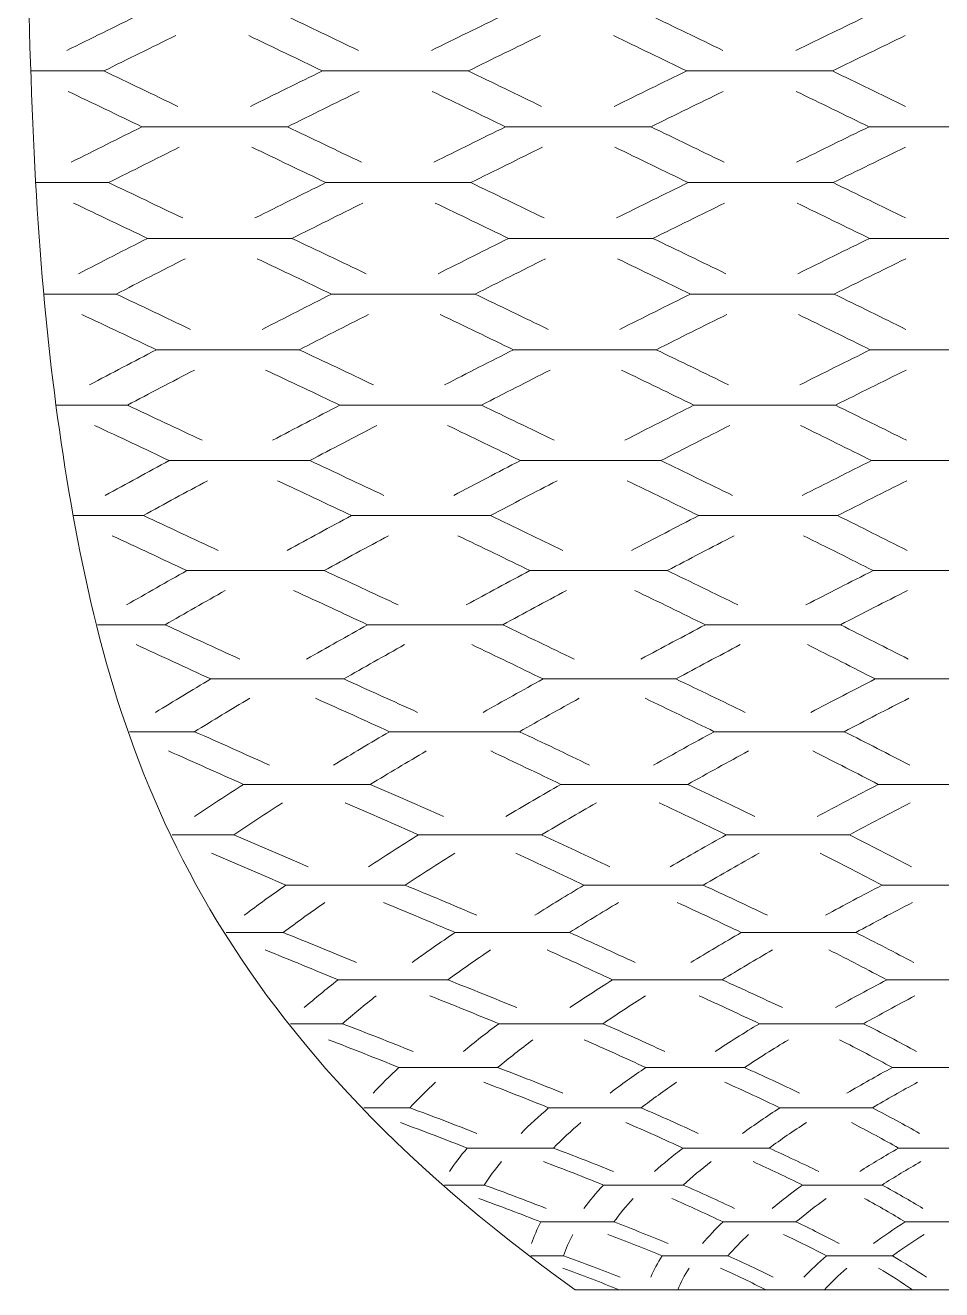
# Model space of a CAD drawing. Header units: centimetres. Extents: x -29.7 to 21.6, y -14.4 to 13.7.
# Drawn here: x -29.74 to -24.75, y -0.26 to 6.61 of the extents above; entities that cross this region are included whole.
import ezdxf

# ---------------------------------------------------------------- set-up
doc = ezdxf.new("R2010")
doc.units = ezdxf.units.CM
doc.header["$MEASUREMENT"] = 0
doc.layers.add('Layer 1', color=7, linetype='Continuous')

msp = doc.modelspace()

# ---------------------------------------------------------------- linework, layer by layer
at = {"layer": 'Layer 1', "color": 1, "lineweight": 9}
for points, knots in [([(-29.73847, 9.70732), (-29.73847, 6.85878), (-29.73847, 5.4345), (-29.48921, 4.0102), (-29.48921, 4.0102), (-29.23997, 2.58594), (-28.74146, 1.16166), (-26.74749, -0.26262)], [0, 0, 0, 0, 0.3333333, 0.3333333, 0.3333333, 0.3333333, 1, 1, 1, 1]), ([(-29.51274, 6.47544), (-29.38265, 6.53963), (-29.25236, 6.60382), (-29.12193, 6.66802), (-29.12193, 6.66802), (-28.85716, 6.66802), (-28.59242, 6.66802), (-28.32765, 6.66802), (-28.32765, 6.66802), (-28.1937, 6.60382), (-28.05993, 6.53963), (-27.92634, 6.47544)], [0, 0, 0, 0, 0.25, 0.25, 0.25, 0.25, 0.5, 0.5, 0.5, 0.5, 1, 1, 1, 1]), ([(-27.52973, 6.47544), (-27.39875, 6.53963), (-27.26759, 6.60382), (-27.13627, 6.66802), (-27.13627, 6.66802), (-26.87153, 6.66802), (-26.60676, 6.66802), (-26.342, 6.66802), (-26.342, 6.66802), (-26.20893, 6.60382), (-26.07603, 6.53963), (-25.94331, 6.47544)], [0, 0, 0, 0, 0.25, 0.25, 0.25, 0.25, 0.5, 0.5, 0.5, 0.5, 1, 1, 1, 1]), ([(-25.5467, 6.47544), (-25.41485, 6.53963), (-25.28281, 6.60382), (-25.15062, 6.66802), (-25.15062, 6.66802), (-24.88586, 6.66802), (-24.62111, 6.66802), (-24.35635, 6.66802), (-24.35635, 6.66802), (-24.22416, 6.60382), (-24.09214, 6.53963), (-23.96028, 6.47544)], [0, 0, 0, 0, 0.25, 0.25, 0.25, 0.25, 0.5, 0.5, 0.5, 0.5, 1, 1, 1, 1]), ([(-29.70724, 6.36426), (-29.57516, 6.36426), (-29.44305, 6.36426), (-29.31095, 6.36426), (-29.31095, 6.36426), (-29.18088, 6.42844), (-29.05062, 6.49264), (-28.92016, 6.55682)], [0, 0, 0, 0, 0.3333333, 0.3333333, 0.3333333, 0.3333333, 1, 1, 1, 1]), ([(-27.72574, 6.36426), (-27.59365, 6.36426), (-27.46156, 6.36426), (-27.32944, 6.36426), (-27.32944, 6.36426), (-27.19849, 6.42844), (-27.06734, 6.49264), (-26.93604, 6.55682)], [0, 0, 0, 0, 0.3333333, 0.3333333, 0.3333333, 0.3333333, 1, 1, 1, 1]), ([(-25.74424, 6.36426), (-25.61214, 6.36426), (-25.48005, 6.36426), (-25.34794, 6.36426), (-25.34794, 6.36426), (-25.21609, 6.42844), (-25.0841, 6.49264), (-24.95191, 6.55682)], [0, 0, 0, 0, 0.3333333, 0.3333333, 0.3333333, 0.3333333, 1, 1, 1, 1]), ([(-29.48862, 5.8681), (-29.36059, 5.93223), (-29.23229, 5.99636), (-29.10371, 6.06047), (-29.10371, 6.06047), (-28.84005, 6.06047), (-28.57638, 6.06047), (-28.31276, 6.06047), (-28.31276, 6.06047), (-28.17828, 5.99636), (-28.04412, 5.93223), (-27.91022, 5.8681)], [0, 0, 0, 0, 0.25, 0.25, 0.25, 0.25, 0.5, 0.5, 0.5, 0.5, 1, 1, 1, 1]), ([(-27.51566, 5.8681), (-27.38617, 5.93223), (-27.25639, 5.99636), (-27.12632, 6.06047), (-27.12632, 6.06047), (-26.86268, 6.06047), (-26.59904, 6.06047), (-26.33537, 6.06047), (-26.33537, 6.06047), (-26.20236, 5.99636), (-26.06969, 5.93223), (-25.93729, 5.8681)], [0, 0, 0, 0, 0.25, 0.25, 0.25, 0.25, 0.5, 0.5, 0.5, 0.5, 1, 1, 1, 1]), ([(-25.54267, 5.8681), (-25.41175, 5.93223), (-25.28048, 5.99636), (-25.14897, 6.06047), (-25.14897, 6.06047), (-24.8853, 6.06047), (-24.62166, 6.06047), (-24.35803, 6.06047), (-24.35803, 6.06047), (-24.22649, 5.99636), (-24.09525, 5.93223), (-23.9643, 5.8681)], [0, 0, 0, 0, 0.25, 0.25, 0.25, 0.25, 0.5, 0.5, 0.5, 0.5, 1, 1, 1, 1]), ([(-29.67956, 5.75703), (-29.5482, 5.75703), (-29.41685, 5.75703), (-29.28548, 5.75703), (-29.28548, 5.75703), (-29.15748, 5.82117), (-29.02918, 5.8853), (-28.90063, 5.94941)], [0, 0, 0, 0, 0.3333333, 0.3333333, 0.3333333, 0.3333333, 1, 1, 1, 1]), ([(-27.70915, 5.75703), (-27.57777, 5.75703), (-27.44641, 5.75703), (-27.31505, 5.75703), (-27.31505, 5.75703), (-27.18559, 5.82117), (-27.05584, 5.8853), (-26.9258, 5.94941)], [0, 0, 0, 0, 0.3333333, 0.3333333, 0.3333333, 0.3333333, 1, 1, 1, 1]), ([(-25.73872, 5.75703), (-25.60735, 5.75703), (-25.47599, 5.75703), (-25.34462, 5.75703), (-25.34462, 5.75703), (-25.21371, 5.82117), (-25.08249, 5.8853), (-24.95096, 5.94941)], [0, 0, 0, 0, 0.3333333, 0.3333333, 0.3333333, 0.3333333, 1, 1, 1, 1]), ([(-29.44932, 5.26168), (-29.32439, 5.32566), (-29.19902, 5.38964), (-29.07317, 5.4536), (-29.07317, 5.4536), (-28.81138, 5.4536), (-28.54958, 5.4536), (-28.28778, 5.4536), (-28.28778, 5.4536), (-28.15275, 5.38964), (-28.01816, 5.32566), (-27.88405, 5.26168)], [0, 0, 0, 0, 0.25, 0.25, 0.25, 0.25, 0.5, 0.5, 0.5, 0.5, 1, 1, 1, 1]), ([(-27.49273, 5.26168), (-27.3655, 5.32566), (-27.23782, 5.38964), (-27.10968, 5.4536), (-27.10968, 5.4536), (-26.84788, 5.4536), (-26.58607, 5.4536), (-26.32428, 5.4536), (-26.32428, 5.4536), (-26.19154, 5.38964), (-26.05927, 5.32566), (-25.92744, 5.26168)], [0, 0, 0, 0, 0.25, 0.25, 0.25, 0.25, 0.5, 0.5, 0.5, 0.5, 1, 1, 1, 1]), ([(-25.53613, 5.26168), (-25.40661, 5.32566), (-25.27663, 5.38964), (-25.14618, 5.4536), (-25.14618, 5.4536), (-24.88439, 5.4536), (-24.6226, 5.4536), (-24.36079, 5.4536), (-24.36079, 5.4536), (-24.23035, 5.38964), (-24.10039, 5.32566), (-23.97084, 5.26168)], [0, 0, 0, 0, 0.25, 0.25, 0.25, 0.25, 0.5, 0.5, 0.5, 0.5, 1, 1, 1, 1]), ([(-29.63502, 5.15089), (-29.50484, 5.15089), (-29.37466, 5.15089), (-29.2445, 5.15089), (-29.2445, 5.15089), (-29.11961, 5.21486), (-28.99426, 5.27882), (-28.86847, 5.34281)], [0, 0, 0, 0, 0.3333333, 0.3333333, 0.3333333, 0.3333333, 1, 1, 1, 1]), ([(-27.68241, 5.15089), (-27.55223, 5.15089), (-27.42205, 5.15089), (-27.29187, 5.15089), (-27.29187, 5.15089), (-27.16471, 5.21486), (-27.03705, 5.27882), (-26.90895, 5.34281)], [0, 0, 0, 0, 0.3333333, 0.3333333, 0.3333333, 0.3333333, 1, 1, 1, 1]), ([(-25.7298, 5.15089), (-25.59963, 5.15089), (-25.46945, 5.15089), (-25.33928, 5.15089), (-25.33928, 5.15089), (-25.20978, 5.21486), (-25.07984, 5.27882), (-24.94944, 5.34281)], [0, 0, 0, 0, 0.3333333, 0.3333333, 0.3333333, 0.3333333, 1, 1, 1, 1]), ([(-29.38939, 4.65716), (-29.2687, 4.72084), (-29.14733, 4.78451), (-29.02529, 4.84819), (-29.02529, 4.84819), (-28.76638, 4.84819), (-28.50749, 4.84819), (-28.24861, 4.84819), (-28.24861, 4.84819), (-28.11308, 4.78451), (-27.97825, 4.72084), (-27.84409, 4.65716)], [0, 0, 0, 0, 0.25, 0.25, 0.25, 0.25, 0.5, 0.5, 0.5, 0.5, 1, 1, 1, 1]), ([(-27.45776, 4.65716), (-27.33372, 4.72084), (-27.20897, 4.78451), (-27.08357, 4.84819), (-27.08357, 4.84819), (-26.82466, 4.84819), (-26.56578, 4.84819), (-26.30686, 4.84819), (-26.30686, 4.84819), (-26.17475, 4.78451), (-26.04328, 4.72084), (-25.91247, 4.65716)], [0, 0, 0, 0, 0.25, 0.25, 0.25, 0.25, 0.5, 0.5, 0.5, 0.5, 1, 1, 1, 1]), ([(-25.52613, 4.65716), (-25.3987, 4.72084), (-25.2706, 4.78451), (-25.14183, 4.84819), (-25.14183, 4.84819), (-24.88294, 4.84819), (-24.62403, 4.84819), (-24.36514, 4.84819), (-24.36514, 4.84819), (-24.23637, 4.78451), (-24.10827, 4.72084), (-23.98085, 4.65716)], [0, 0, 0, 0, 0.25, 0.25, 0.25, 0.25, 0.5, 0.5, 0.5, 0.5, 1, 1, 1, 1]), ([(-29.56797, 4.54689), (-29.43959, 4.54689), (-29.3112, 4.54689), (-29.18282, 4.54689), (-29.18282, 4.54689), (-29.06218, 4.61056), (-28.94086, 4.67424), (-28.81887, 4.73789)], [0, 0, 0, 0, 0.3333333, 0.3333333, 0.3333333, 0.3333333, 1, 1, 1, 1]), ([(-27.64218, 4.54689), (-27.51379, 4.54689), (-27.3854, 4.54689), (-27.25702, 4.54689), (-27.25702, 4.54689), (-27.13301, 4.61056), (-27.00833, 4.67424), (-26.88298, 4.73789)], [0, 0, 0, 0, 0.3333333, 0.3333333, 0.3333333, 0.3333333, 1, 1, 1, 1]), ([(-25.71638, 4.54689), (-25.588, 4.54689), (-25.45963, 4.54689), (-25.33123, 4.54689), (-25.33123, 4.54689), (-25.20386, 4.61056), (-25.07579, 4.67424), (-24.94706, 4.73789)], [0, 0, 0, 0, 0.3333333, 0.3333333, 0.3333333, 0.3333333, 1, 1, 1, 1]), ([(-29.30413, 4.05599), (-29.18873, 4.11919), (-29.07242, 4.18239), (-28.95519, 4.24559), (-28.95519, 4.24559), (-28.70052, 4.24559), (-28.44589, 4.24559), (-28.19123, 4.24559), (-28.19123, 4.24559), (-28.05564, 4.18239), (-27.92098, 4.11919), (-27.78724, 4.05599)], [0, 0, 0, 0, 0.25, 0.25, 0.25, 0.25, 0.5, 0.5, 0.5, 0.5, 1, 1, 1, 1]), ([(-27.40803, 4.05599), (-27.28805, 4.11919), (-27.16714, 4.18239), (-27.04532, 4.24559), (-27.04532, 4.24559), (-26.79068, 4.24559), (-26.53603, 4.24559), (-26.28138, 4.24559), (-26.28138, 4.24559), (-26.15038, 4.18239), (-26.02032, 4.11919), (-25.89115, 4.05599)], [0, 0, 0, 0, 0.25, 0.25, 0.25, 0.25, 0.5, 0.5, 0.5, 0.5, 1, 1, 1, 1]), ([(-25.51192, 4.05599), (-25.38736, 4.11919), (-25.26186, 4.18239), (-25.13545, 4.24559), (-25.13545, 4.24559), (-24.88081, 4.24559), (-24.62616, 4.24559), (-24.37152, 4.24559), (-24.37152, 4.24559), (-24.24511, 4.18239), (-24.11963, 4.11919), (-23.99507, 4.05599)], [0, 0, 0, 0, 0.25, 0.25, 0.25, 0.25, 0.5, 0.5, 0.5, 0.5, 1, 1, 1, 1]), ([(-29.47388, 3.94655), (-29.34799, 3.94655), (-29.22212, 3.94655), (-29.09624, 3.94655), (-29.09624, 3.94655), (-28.9809, 4.00975), (-28.86467, 4.07293), (-28.74751, 4.13613)], [0, 0, 0, 0, 0.3333333, 0.3333333, 0.3333333, 0.3333333, 1, 1, 1, 1]), ([(-27.58572, 3.94655), (-27.45984, 3.94655), (-27.33396, 3.94655), (-27.20809, 3.94655), (-27.20809, 3.94655), (-27.08817, 4.00975), (-26.96734, 4.07293), (-26.84561, 4.13613)], [0, 0, 0, 0, 0.3333333, 0.3333333, 0.3333333, 0.3333333, 1, 1, 1, 1]), ([(-25.69756, 3.94655), (-25.57169, 3.94655), (-25.44581, 3.94655), (-25.31993, 3.94655), (-25.31993, 3.94655), (-25.19544, 4.00975), (-25.07001, 4.07293), (-24.94368, 4.13613)], [0, 0, 0, 0, 0.3333333, 0.3333333, 0.3333333, 0.3333333, 1, 1, 1, 1]), ([(-29.18795, 3.46067), (-29.07976, 3.52295), (-28.97034, 3.58524), (-28.85966, 3.64752), (-28.85966, 3.64752), (-28.61081, 3.64752), (-28.36195, 3.64752), (-28.11308, 3.64752), (-28.11308, 3.64752), (-27.97741, 3.58524), (-27.84297, 3.52295), (-27.70978, 3.46067)], [0, 0, 0, 0, 0.25, 0.25, 0.25, 0.25, 0.5, 0.5, 0.5, 0.5, 1, 1, 1, 1]), ([(-27.34026, 3.46067), (-27.22582, 3.52295), (-27.11015, 3.58524), (-26.99321, 3.64752), (-26.99321, 3.64752), (-26.74437, 3.64752), (-26.49551, 3.64752), (-26.24665, 3.64752), (-26.24665, 3.64752), (-26.11721, 3.58524), (-25.98904, 3.52295), (-25.8621, 3.46067)], [0, 0, 0, 0, 0.25, 0.25, 0.25, 0.25, 0.5, 0.5, 0.5, 0.5, 1, 1, 1, 1]), ([(-25.49255, 3.46067), (-25.37188, 3.52295), (-25.24995, 3.58524), (-25.12677, 3.64752), (-25.12677, 3.64752), (-24.87793, 3.64752), (-24.62906, 3.64752), (-24.3802, 3.64752), (-24.3802, 3.64752), (-24.25702, 3.58524), (-24.13509, 3.52295), (-24.01441, 3.46067)], [0, 0, 0, 0, 0.25, 0.25, 0.25, 0.25, 0.5, 0.5, 0.5, 0.5, 1, 1, 1, 1]), ([(-29.34564, 3.3528), (-29.22318, 3.3528), (-29.10073, 3.3528), (-28.97825, 3.3528), (-28.97825, 3.3528), (-28.87019, 3.41509), (-28.76085, 3.47736), (-28.65028, 3.53965)], [0, 0, 0, 0, 0.3333333, 0.3333333, 0.3333333, 0.3333333, 1, 1, 1, 1]), ([(-27.50878, 3.3528), (-27.38633, 3.3528), (-27.26385, 3.3528), (-27.14141, 3.3528), (-27.14141, 3.3528), (-27.02709, 3.41509), (-26.91149, 3.47736), (-26.79467, 3.53965)], [0, 0, 0, 0, 0.3333333, 0.3333333, 0.3333333, 0.3333333, 1, 1, 1, 1]), ([(-25.67192, 3.3528), (-25.54947, 3.3528), (-25.42699, 3.3528), (-25.30456, 3.3528), (-25.30456, 3.3528), (-25.18395, 3.41509), (-25.06214, 3.47736), (-24.93905, 3.53965)], [0, 0, 0, 0, 0.3333333, 0.3333333, 0.3333333, 0.3333333, 1, 1, 1, 1]), ([(-29.02966, 2.87635), (-28.93129, 2.93693), (-28.83124, 2.9975), (-28.72949, 3.05808), (-28.72949, 3.05808), (-28.48853, 3.05808), (-28.24756, 3.05808), (-28.00658, 3.05808), (-28.00658, 3.05808), (-27.87078, 2.9975), (-27.73667, 2.93693), (-27.60427, 2.87635)], [0, 0, 0, 0, 0.25, 0.25, 0.25, 0.25, 0.5, 0.5, 0.5, 0.5, 1, 1, 1, 1]), ([(-27.24792, 2.87635), (-27.14106, 2.93693), (-27.03249, 2.9975), (-26.92223, 3.05808), (-26.92223, 3.05808), (-26.68125, 3.05808), (-26.44028, 3.05808), (-26.19929, 3.05808), (-26.19929, 3.05808), (-26.07202, 2.9975), (-25.94643, 2.93693), (-25.82253, 2.87635)], [0, 0, 0, 0, 0.25, 0.25, 0.25, 0.25, 0.5, 0.5, 0.5, 0.5, 1, 1, 1, 1]), ([(-25.46619, 2.87635), (-25.3508, 2.93693), (-25.23373, 2.9975), (-25.11495, 3.05808), (-25.11495, 3.05808), (-24.87397, 3.05808), (-24.633, 3.05808), (-24.39204, 3.05808), (-24.39204, 3.05808), (-24.27326, 2.9975), (-24.15617, 2.93693), (-24.0408, 2.87635)], [0, 0, 0, 0, 0.25, 0.25, 0.25, 0.25, 0.5, 0.5, 0.5, 0.5, 1, 1, 1, 1]), ([(-29.17096, 2.77144), (-29.05317, 2.77144), (-28.93537, 2.77144), (-28.81758, 2.77144), (-28.81758, 2.77144), (-28.71936, 2.83202), (-28.61942, 2.8926), (-28.5178, 2.95316)], [0, 0, 0, 0, 0.3333333, 0.3333333, 0.3333333, 0.3333333, 1, 1, 1, 1]), ([(-27.40399, 2.77144), (-27.28618, 2.77144), (-27.16838, 2.77144), (-27.05059, 2.77144), (-27.05059, 2.77144), (-26.94386, 2.83202), (-26.83541, 2.8926), (-26.72526, 2.95316)], [0, 0, 0, 0, 0.3333333, 0.3333333, 0.3333333, 0.3333333, 1, 1, 1, 1]), ([(-25.63698, 2.77144), (-25.51919, 2.77144), (-25.40139, 2.77144), (-25.28358, 2.77144), (-25.28358, 2.77144), (-25.16835, 2.83202), (-25.05139, 2.8926), (-24.93274, 2.95316)], [0, 0, 0, 0, 0.3333333, 0.3333333, 0.3333333, 0.3333333, 1, 1, 1, 1]), ([(-28.81776, 2.31108), (-28.73145, 2.36901), (-28.64297, 2.42691), (-28.55224, 2.4848), (-28.55224, 2.4848), (-28.32202, 2.4848), (-28.09179, 2.4848), (-27.86157, 2.4848), (-27.86157, 2.4848), (-27.7265, 2.42691), (-27.59365, 2.36901), (-27.46299, 2.31108)], [0, 0, 0, 0, 0.25, 0.25, 0.25, 0.25, 0.5, 0.5, 0.5, 0.5, 1, 1, 1, 1]), ([(-27.12431, 2.31108), (-27.02693, 2.36901), (-26.92735, 2.42691), (-26.82554, 2.4848), (-26.82554, 2.4848), (-26.59532, 2.4848), (-26.36509, 2.4848), (-26.13487, 2.4848), (-26.13487, 2.4848), (-26.01087, 2.42691), (-25.8891, 2.36901), (-25.76956, 2.31108)], [0, 0, 0, 0, 0.25, 0.25, 0.25, 0.25, 0.5, 0.5, 0.5, 0.5, 1, 1, 1, 1]), ([(-25.43088, 2.31108), (-25.32242, 2.36901), (-25.21172, 2.42691), (-25.09883, 2.4848), (-25.09883, 2.4848), (-24.86862, 2.4848), (-24.63837, 2.4848), (-24.40815, 2.4848), (-24.40815, 2.4848), (-24.29525, 2.42691), (-24.18457, 2.36901), (-24.07611, 2.31108)], [0, 0, 0, 0, 0.25, 0.25, 0.25, 0.25, 0.5, 0.5, 0.5, 0.5, 1, 1, 1, 1]), ([(-28.93908, 2.2108), (-28.82746, 2.2108), (-28.71584, 2.2108), (-28.60424, 2.2108), (-28.60424, 2.2108), (-28.51813, 2.26869), (-28.4298, 2.32663), (-28.33924, 2.38451)], [0, 0, 0, 0, 0.3333333, 0.3333333, 0.3333333, 0.3333333, 1, 1, 1, 1]), ([(-27.26486, 2.2108), (-27.15322, 2.2108), (-27.04162, 2.2108), (-26.93, 2.2108), (-26.93, 2.2108), (-26.83279, 2.26869), (-26.73338, 2.32663), (-26.63174, 2.38451)], [0, 0, 0, 0, 0.3333333, 0.3333333, 0.3333333, 0.3333333, 1, 1, 1, 1]), ([(-25.59061, 2.2108), (-25.47899, 2.2108), (-25.36738, 2.2108), (-25.25577, 2.2108), (-25.25577, 2.2108), (-25.14747, 2.26869), (-25.03697, 2.32663), (-24.92424, 2.38451)], [0, 0, 0, 0, 0.3333333, 0.3333333, 0.3333333, 0.3333333, 1, 1, 1, 1]), ([(-28.54747, 1.77365), (-28.47483, 1.82805), (-28.39946, 1.88242), (-28.32137, 1.9368), (-28.32137, 1.9368), (-28.10513, 1.9368), (-27.88889, 1.9368), (-27.67266, 1.9368), (-27.67266, 1.9368), (-27.53997, 1.88242), (-27.41004, 1.82805), (-27.28281, 1.77365)], [0, 0, 0, 0, 0.25, 0.25, 0.25, 0.25, 0.5, 0.5, 0.5, 0.5, 1, 1, 1, 1]), ([(-26.96664, 1.77365), (-26.88037, 1.82805), (-26.79134, 1.88242), (-26.69961, 1.9368), (-26.69961, 1.9368), (-26.48337, 1.9368), (-26.26713, 1.9368), (-26.0509, 1.9368), (-26.0509, 1.9368), (-25.93187, 1.88242), (-25.81556, 1.82805), (-25.70198, 1.77365)], [0, 0, 0, 0, 0.25, 0.25, 0.25, 0.25, 0.5, 0.5, 0.5, 0.5, 1, 1, 1, 1]), ([(-25.38582, 1.77365), (-25.28589, 1.82805), (-25.18323, 1.88242), (-25.07783, 1.9368), (-25.07783, 1.9368), (-24.86161, 1.9368), (-24.64538, 1.9368), (-24.42914, 1.9368), (-24.42914, 1.9368), (-24.32376, 1.88242), (-24.22108, 1.82805), (-24.12115, 1.77365)], [0, 0, 0, 0, 0.25, 0.25, 0.25, 0.25, 0.5, 0.5, 0.5, 0.5, 1, 1, 1, 1]), ([(-28.64646, 1.67946), (-28.54264, 1.67946), (-28.43882, 1.67946), (-28.33501, 1.67946), (-28.33501, 1.67946), (-28.26258, 1.73385), (-28.18743, 1.78824), (-28.10954, 1.8426)], [0, 0, 0, 0, 0.3333333, 0.3333333, 0.3333333, 0.3333333, 1, 1, 1, 1]), ([(-27.08927, 1.67946), (-26.98546, 1.67946), (-26.88164, 1.67946), (-26.77783, 1.67946), (-26.77783, 1.67946), (-26.69176, 1.73385), (-26.60296, 1.78824), (-26.51142, 1.8426)], [0, 0, 0, 0, 0.3333333, 0.3333333, 0.3333333, 0.3333333, 1, 1, 1, 1]), ([(-25.53209, 1.67946), (-25.42828, 1.67946), (-25.32446, 1.67946), (-25.22066, 1.67946), (-25.22066, 1.67946), (-25.12092, 1.73385), (-25.01848, 1.78824), (-24.91329, 1.8426)], [0, 0, 0, 0, 0.3333333, 0.3333333, 0.3333333, 0.3333333, 1, 1, 1, 1]), ([(-28.2211, 1.27101), (-28.16299, 1.32137), (-28.10173, 1.37174), (-28.03723, 1.42211), (-28.03723, 1.42211), (-27.83822, 1.42211), (-27.63921, 1.42211), (-27.44018, 1.42211), (-27.44018, 1.42211), (-27.31202, 1.37174), (-27.18703, 1.32137), (-27.06525, 1.27101)], [0, 0, 0, 0, 0.25, 0.25, 0.25, 0.25, 0.5, 0.5, 0.5, 0.5, 1, 1, 1, 1]), ([(-26.77626, 1.27101), (-26.70222, 1.32137), (-26.62502, 1.37174), (-26.54464, 1.42211), (-26.54464, 1.42211), (-26.34561, 1.42211), (-26.1466, 1.42211), (-25.94757, 1.42211), (-25.94757, 1.42211), (-25.83535, 1.37174), (-25.72628, 1.32137), (-25.62038, 1.27101)], [0, 0, 0, 0, 0.25, 0.25, 0.25, 0.25, 0.5, 0.5, 0.5, 0.5, 1, 1, 1, 1]), ([(-25.33143, 1.27101), (-25.24148, 1.32137), (-25.14833, 1.37174), (-25.05201, 1.42211), (-25.05201, 1.42211), (-24.85299, 1.42211), (-24.65399, 1.42211), (-24.45496, 1.42211), (-24.45496, 1.42211), (-24.35864, 1.37174), (-24.2655, 1.32137), (-24.17556, 1.27101)], [0, 0, 0, 0, 0.25, 0.25, 0.25, 0.25, 0.5, 0.5, 0.5, 0.5, 1, 1, 1, 1]), ([(-28.29666, 1.18377), (-28.20217, 1.18377), (-28.10768, 1.18377), (-28.0132, 1.18377), (-28.0132, 1.18377), (-27.95533, 1.23412), (-27.89429, 1.28452), (-27.83004, 1.33487)], [0, 0, 0, 0, 0.3333333, 0.3333333, 0.3333333, 0.3333333, 1, 1, 1, 1]), ([(-26.87938, 1.18377), (-26.78489, 1.18377), (-26.69042, 1.18377), (-26.59594, 1.18377), (-26.59594, 1.18377), (-26.52215, 1.23412), (-26.44517, 1.28452), (-26.36502, 1.33487)], [0, 0, 0, 0, 0.3333333, 0.3333333, 0.3333333, 0.3333333, 1, 1, 1, 1]), ([(-25.46211, 1.18377), (-25.36763, 1.18377), (-25.27314, 1.18377), (-25.17867, 1.18377), (-25.17867, 1.18377), (-25.08896, 1.23412), (-24.99606, 1.28452), (-24.9, 1.33487)], [0, 0, 0, 0, 0.3333333, 0.3333333, 0.3333333, 0.3333333, 1, 1, 1, 1]), ([(-27.8459, 0.80656), (-27.80273, 0.85283), (-27.75598, 0.89913), (-27.70568, 0.9454), (-27.70568, 0.9454), (-27.52677, 0.9454), (-27.34786, 0.9454), (-27.16893, 0.9454), (-27.16893, 0.9454), (-27.04741, 0.89913), (-26.92947, 0.85283), (-26.8151, 0.80656)], [0, 0, 0, 0, 0.25, 0.25, 0.25, 0.25, 0.5, 0.5, 0.5, 0.5, 1, 1, 1, 1]), ([(-26.5574, 0.80656), (-26.49642, 0.85283), (-26.43189, 0.89913), (-26.36378, 0.9454), (-26.36378, 0.9454), (-26.18487, 0.9454), (-26.00594, 0.9454), (-25.82702, 0.9454), (-25.82702, 0.9454), (-25.72332, 0.89913), (-25.62317, 0.85283), (-25.52659, 0.80656)], [0, 0, 0, 0, 0.25, 0.25, 0.25, 0.25, 0.5, 0.5, 0.5, 0.5, 1, 1, 1, 1]), ([(-25.26888, 0.80656), (-25.19011, 0.85283), (-25.10776, 0.89913), (-25.02187, 0.9454), (-25.02187, 0.9454), (-24.84294, 0.9454), (-24.66403, 0.9454), (-24.48511, 0.9454), (-24.48511, 0.9454), (-24.39921, 0.89913), (-24.31686, 0.85283), (-24.23809, 0.80656)], [0, 0, 0, 0, 0.25, 0.25, 0.25, 0.25, 0.5, 0.5, 0.5, 0.5, 1, 1, 1, 1]), ([(-27.89767, 0.72639), (-27.81381, 0.72639), (-27.72996, 0.72639), (-27.64614, 0.72639), (-27.64614, 0.72639), (-27.60324, 0.77268), (-27.55677, 0.81896), (-27.50676, 0.86524)], [0, 0, 0, 0, 0.3333333, 0.3333333, 0.3333333, 0.3333333, 1, 1, 1, 1]), ([(-26.63999, 0.72639), (-26.55616, 0.72639), (-26.47231, 0.72639), (-26.38846, 0.72639), (-26.38846, 0.72639), (-26.32776, 0.77268), (-26.26351, 0.81896), (-26.19568, 0.86524)], [0, 0, 0, 0, 0.3333333, 0.3333333, 0.3333333, 0.3333333, 1, 1, 1, 1]), ([(-25.38232, 0.72639), (-25.29848, 0.72639), (-25.21462, 0.72639), (-25.1308, 0.72639), (-25.1308, 0.72639), (-25.05229, 0.77268), (-24.97024, 0.81896), (-24.88459, 0.86524)], [0, 0, 0, 0, 0.3333333, 0.3333333, 0.3333333, 0.3333333, 1, 1, 1, 1]), ([(-27.43089, 0.38011), (-27.40279, 0.42254), (-27.37085, 0.46495), (-27.33503, 0.50739), (-27.33503, 0.50739), (-27.17857, 0.50739), (-27.02211, 0.50739), (-26.86567, 0.50739), (-26.86567, 0.50739), (-26.75273, 0.46495), (-26.64365, 0.42254), (-26.53842, 0.38011)], [0, 0, 0, 0, 0.25, 0.25, 0.25, 0.25, 0.5, 0.5, 0.5, 0.5, 1, 1, 1, 1]), ([(-26.31529, 0.38011), (-26.26792, 0.42254), (-26.2167, 0.46495), (-26.16162, 0.50739), (-26.16162, 0.50739), (-26.00516, 0.50739), (-25.8487, 0.50739), (-25.69222, 0.50739), (-25.69222, 0.50739), (-25.59859, 0.46495), (-25.50879, 0.42254), (-25.42284, 0.38011)], [0, 0, 0, 0, 0.25, 0.25, 0.25, 0.25, 0.5, 0.5, 0.5, 0.5, 1, 1, 1, 1]), ([(-25.19973, 0.38011), (-25.13306, 0.42254), (-25.06256, 0.46495), (-24.98818, 0.50739), (-24.98818, 0.50739), (-24.83171, 0.50739), (-24.67526, 0.50739), (-24.51881, 0.50739), (-24.51881, 0.50739), (-24.44443, 0.46495), (-24.37391, 0.42254), (-24.30726, 0.38011)], [0, 0, 0, 0, 0.25, 0.25, 0.25, 0.25, 0.5, 0.5, 0.5, 0.5, 1, 1, 1, 1]), ([(-27.45894, 0.30663), (-27.3868, 0.30663), (-27.31465, 0.30663), (-27.24251, 0.30663), (-27.24251, 0.30663), (-27.21472, 0.34905), (-27.18308, 0.39148), (-27.14757, 0.43389)], [0, 0, 0, 0, 0.3333333, 0.3333333, 0.3333333, 0.3333333, 1, 1, 1, 1]), ([(-26.37677, 0.30663), (-26.30462, 0.30663), (-26.23248, 0.30663), (-26.16033, 0.30663), (-26.16033, 0.30663), (-26.11324, 0.34905), (-26.06232, 0.39148), (-26.00752, 0.43389)], [0, 0, 0, 0, 0.3333333, 0.3333333, 0.3333333, 0.3333333, 1, 1, 1, 1]), ([(-25.29458, 0.30663), (-25.22245, 0.30663), (-25.15028, 0.30663), (-25.07814, 0.30663), (-25.07814, 0.30663), (-25.01179, 0.34905), (-24.94157, 0.39148), (-24.86749, 0.43389)], [0, 0, 0, 0, 0.3333333, 0.3333333, 0.3333333, 0.3333333, 1, 1, 1, 1]), ([(-26.98464, -0.01093), (-26.97169, 0.02802), (-26.95466, 0.06696), (-26.93355, 0.10587), (-26.93355, 0.10587), (-26.80141, 0.10587), (-26.6693, 0.10587), (-26.53716, 0.10587), (-26.53716, 0.10587), (-26.43434, 0.06696), (-26.33559, 0.02802), (-26.24092, -0.01093)], [0, 0, 0, 0, 0.25, 0.25, 0.25, 0.25, 0.5, 0.5, 0.5, 0.5, 1, 1, 1, 1]), ([(-26.05499, -0.01093), (-26.02163, 0.02802), (-25.98417, 0.06696), (-25.94261, 0.10587), (-25.94261, 0.10587), (-25.81049, 0.10587), (-25.67835, 0.10587), (-25.54623, 0.10587), (-25.54623, 0.10587), (-25.46383, 0.06696), (-25.38552, 0.02802), (-25.31127, -0.01093)], [0, 0, 0, 0, 0.25, 0.25, 0.25, 0.25, 0.5, 0.5, 0.5, 0.5, 1, 1, 1, 1]), ([(-25.12534, -0.01093), (-25.07153, 0.02802), (-25.01365, 0.06696), (-24.95168, 0.10587), (-24.95168, 0.10587), (-24.81955, 0.10587), (-24.68743, 0.10587), (-24.55531, 0.10587), (-24.55531, 0.10587), (-24.49332, 0.06696), (-24.43542, 0.02802), (-24.38163, -0.01093)], [0, 0, 0, 0, 0.25, 0.25, 0.25, 0.25, 0.5, 0.5, 0.5, 0.5, 1, 1, 1, 1]), ([(-26.98915, -0.07836), (-26.92954, -0.07836), (-26.86991, -0.07836), (-26.8103, -0.07836), (-26.8103, -0.07836), (-26.79766, -0.03944), (-26.78093, -0.00049), (-26.76016, 0.03846)], [0, 0, 0, 0, 0.3333333, 0.3333333, 0.3333333, 0.3333333, 1, 1, 1, 1]), ([(-26.09488, -0.07836), (-26.03527, -0.07836), (-25.97566, -0.07836), (-25.91604, -0.07836), (-25.91604, -0.07836), (-25.88296, -0.03944), (-25.84582, -0.00049), (-25.8046, 0.03846)], [0, 0, 0, 0, 0.3333333, 0.3333333, 0.3333333, 0.3333333, 1, 1, 1, 1]), ([(-25.20063, -0.07836), (-25.14101, -0.07836), (-25.08138, -0.07836), (-25.02175, -0.07836), (-25.02175, -0.07836), (-24.96828, -0.03944), (-24.91071, -0.00049), (-24.84906, 0.03846)], [0, 0, 0, 0, 0.3333333, 0.3333333, 0.3333333, 0.3333333, 1, 1, 1, 1])]:
    msp.add_open_spline(points, degree=3, knots=knots, dxfattribs=at)
for points in [[(-28.12205, 6.36426), (-28.25564, 6.42844), (-28.3894, 6.49264), (-28.52334, 6.55682)], [(-26.14054, 6.36426), (-26.27325, 6.42844), (-26.40615, 6.49264), (-26.5392, 6.55682)], [(-28.90913, 6.17167), (-29.04291, 6.23586), (-29.17684, 6.30005), (-29.31095, 6.36426)], [(-28.12205, 6.36426), (-28.25267, 6.30005), (-28.38311, 6.23586), (-28.51336, 6.17167)], [(-27.72574, 6.36426), (-27.72574, 6.36426), (-28.12205, 6.36426), (-28.12205, 6.36426)], [(-26.93024, 6.17167), (-27.06315, 6.23586), (-27.1962, 6.30005), (-27.32944, 6.36426)], [(-26.14054, 6.36426), (-26.27205, 6.30005), (-26.40335, 6.23586), (-26.53449, 6.17167)], [(-25.74424, 6.36426), (-25.74424, 6.36426), (-26.14054, 6.36426), (-26.14054, 6.36426)], [(-24.95139, 6.17167), (-25.08338, 6.23586), (-25.21557, 6.30005), (-25.34794, 6.36426)], [(-29.50546, 6.25307), (-29.37135, 6.18887), (-29.23743, 6.12468), (-29.10371, 6.06047)], [(-27.92147, 6.25307), (-28.05208, 6.18887), (-28.18249, 6.12468), (-28.31276, 6.06047)], [(-27.52548, 6.25307), (-27.39226, 6.18887), (-27.2592, 6.12468), (-27.12632, 6.06047)], [(-25.94148, 6.25307), (-26.07295, 6.18887), (-26.20426, 6.12468), (-26.33537, 6.06047)], [(-25.54548, 6.25307), (-25.41314, 6.18887), (-25.28096, 6.12468), (-25.14897, 6.06047)], [(-28.10323, 5.75703), (-28.23705, 5.82117), (-28.37121, 5.8853), (-28.50566, 5.94941)], [(-26.13279, 5.75703), (-26.26517, 5.82117), (-26.39785, 5.8853), (-26.53083, 5.94941)], [(-28.88217, 5.56466), (-29.0163, 5.62879), (-29.15075, 5.69292), (-29.28548, 5.75703)], [(-28.10323, 5.75703), (-28.23208, 5.69292), (-28.36068, 5.62879), (-28.48894, 5.56466)], [(-27.70915, 5.75703), (-27.70915, 5.75703), (-28.10323, 5.75703), (-28.10323, 5.75703)], [(-26.91614, 5.56466), (-27.0488, 5.62879), (-27.18177, 5.69292), (-27.31505, 5.75703)], [(-26.13279, 5.75703), (-26.26313, 5.69292), (-26.39317, 5.62879), (-26.52292, 5.56466)], [(-25.73872, 5.75703), (-25.73872, 5.75703), (-26.13279, 5.75703), (-26.13279, 5.75703)], [(-24.95009, 5.56466), (-25.08131, 5.62879), (-25.21283, 5.69292), (-25.34462, 5.75703)], [(-29.47643, 5.64597), (-29.34174, 5.58185), (-29.20729, 5.51771), (-29.07317, 5.4536)], [(-27.90211, 5.64597), (-28.03097, 5.58185), (-28.15952, 5.51771), (-28.28778, 5.4536)], [(-27.50854, 5.64597), (-27.37528, 5.58185), (-27.24234, 5.51771), (-27.10968, 5.4536)], [(-25.93423, 5.64597), (-26.06455, 5.58185), (-26.19456, 5.51771), (-26.32428, 5.4536)], [(-25.54064, 5.64597), (-25.40887, 5.58185), (-25.27738, 5.51771), (-25.14618, 5.4536)], [(-28.07292, 5.15089), (-28.20701, 5.21486), (-28.34155, 5.27882), (-28.47657, 5.34281)], [(-26.12031, 5.15089), (-26.25212, 5.21486), (-26.38434, 5.27882), (-26.51705, 5.34281)], [(-28.83949, 4.95897), (-28.97403, 5.02295), (-29.10904, 5.08693), (-29.2445, 5.15089)], [(-28.07292, 5.15089), (-28.19919, 5.08693), (-28.32499, 5.02295), (-28.45035, 4.95897)], [(-27.68241, 5.15089), (-27.68241, 5.15089), (-28.07292, 5.15089), (-28.07292, 5.15089)], [(-26.89376, 4.95897), (-27.02602, 5.02295), (-27.15872, 5.08693), (-27.29187, 5.15089)], [(-26.12031, 5.15089), (-26.24889, 5.08693), (-26.37697, 5.02295), (-26.50464, 4.95897)], [(-25.7298, 5.15089), (-25.7298, 5.15089), (-26.12031, 5.15089), (-26.12031, 5.15089)], [(-24.94805, 4.95897), (-25.07801, 5.02295), (-25.20841, 5.08693), (-25.33928, 5.15089)], [(-29.4302, 5.0401), (-29.29477, 4.97613), (-29.1598, 4.91215), (-29.02529, 4.84819)], [(-27.87128, 5.0401), (-27.99752, 4.97613), (-28.12329, 4.91215), (-28.24861, 4.84819)], [(-27.48157, 5.0401), (-27.34844, 4.97613), (-27.21577, 4.91215), (-27.08357, 4.84819)], [(-25.92266, 5.0401), (-26.05119, 4.97613), (-26.17926, 4.91215), (-26.30686, 4.84819)], [(-25.53294, 5.0401), (-25.40212, 4.97613), (-25.27173, 4.91215), (-25.14183, 4.84819)], [(-28.02733, 4.54689), (-28.16145, 4.61056), (-28.29623, 4.67424), (-28.43169, 4.73789)], [(-26.10156, 4.54689), (-26.23228, 4.61056), (-26.3637, 4.67424), (-26.49581, 4.73789)], [(-28.77645, 4.35585), (-28.91123, 4.41954), (-29.04669, 4.48321), (-29.18282, 4.54689)], [(-28.02733, 4.54689), (-28.15, 4.48321), (-28.27199, 4.41954), (-28.3933, 4.35585)], [(-27.64218, 4.54689), (-27.64218, 4.54689), (-28.02733, 4.54689), (-28.02733, 4.54689)], [(-26.86076, 4.35585), (-26.99216, 4.41954), (-27.12426, 4.48321), (-27.25702, 4.54689)], [(-26.10156, 4.54689), (-26.22757, 4.48321), (-26.35293, 4.41954), (-26.47762, 4.35585)], [(-25.71638, 4.54689), (-25.71638, 4.54689), (-26.10156, 4.54689), (-26.10156, 4.54689)], [(-24.94507, 4.35585), (-25.07311, 4.41954), (-25.20182, 4.48321), (-25.33123, 4.54689)], [(-29.36141, 4.43659), (-29.22533, 4.37291), (-29.08992, 4.30925), (-28.95519, 4.24559)], [(-27.82543, 4.43659), (-27.94803, 4.37291), (-28.06998, 4.30925), (-28.19123, 4.24559)], [(-27.44143, 4.43659), (-27.30871, 4.37291), (-27.17669, 4.30925), (-27.04532, 4.24559)], [(-25.90549, 4.43659), (-26.03146, 4.37291), (-26.15674, 4.30925), (-26.28138, 4.24559)], [(-25.52149, 4.43659), (-25.39213, 4.37291), (-25.26345, 4.30925), (-25.13545, 4.24559)], [(-27.96335, 3.94655), (-28.09701, 4.00975), (-28.23162, 4.07293), (-28.36714, 4.13613)], [(-26.0752, 3.94655), (-26.20429, 4.00975), (-26.33429, 4.07293), (-26.46521, 4.13613)], [(-28.68971, 3.75699), (-28.8243, 3.82017), (-28.95981, 3.88337), (-29.09624, 3.94655)], [(-27.96335, 3.94655), (-28.08143, 3.88337), (-28.19858, 3.82017), (-28.31482, 3.75699)], [(-27.58572, 3.94655), (-27.58572, 3.94655), (-27.96335, 3.94655), (-27.96335, 3.94655)], [(-26.81533, 3.75699), (-26.94531, 3.82017), (-27.07625, 3.88337), (-27.20809, 3.94655)], [(-26.0752, 3.94655), (-26.19785, 3.88337), (-26.31961, 3.82017), (-26.44045, 3.75699)], [(-25.69756, 3.94655), (-25.69756, 3.94655), (-26.0752, 3.94655), (-26.0752, 3.94655)], [(-24.94094, 3.75699), (-25.06634, 3.82017), (-25.19268, 3.88337), (-25.31993, 3.94655)], [(-29.26597, 3.83711), (-29.12963, 3.77391), (-28.99419, 3.71071), (-28.85966, 3.64752)], [(-27.76183, 3.83711), (-27.87982, 3.77391), (-27.99692, 3.71071), (-28.11308, 3.64752)], [(-27.38578, 3.83711), (-27.25401, 3.77391), (-27.12316, 3.71071), (-26.99321, 3.64752)], [(-25.88162, 3.83711), (-26.00421, 3.77391), (-26.12588, 3.71071), (-26.24665, 3.64752)], [(-25.50558, 3.83711), (-25.37839, 3.77391), (-25.25213, 3.71071), (-25.12677, 3.64752)], [(-27.87616, 3.3528), (-28.00923, 3.41509), (-28.14356, 3.47736), (-28.27915, 3.53965)], [(-26.03928, 3.3528), (-26.16613, 3.41509), (-26.2942, 3.47736), (-26.42354, 3.53965)], [(-28.57151, 3.16596), (-28.70584, 3.22823), (-28.84141, 3.29051), (-28.97825, 3.3528)], [(-27.87616, 3.3528), (-27.98798, 3.29051), (-28.09855, 3.22823), (-28.2079, 3.16596)], [(-27.50878, 3.3528), (-27.50878, 3.3528), (-27.87616, 3.3528), (-27.87616, 3.3528)], [(-26.75341, 3.16596), (-26.88148, 3.22823), (-27.01082, 3.29051), (-27.14141, 3.3528)], [(-26.03928, 3.3528), (-26.15738, 3.29051), (-26.2742, 3.22823), (-26.38979, 3.16596)], [(-25.67192, 3.3528), (-25.67192, 3.3528), (-26.03928, 3.3528), (-26.03928, 3.3528)], [(-24.9353, 3.16596), (-25.05713, 3.22823), (-25.18022, 3.29051), (-25.30456, 3.3528)], [(-29.13596, 3.24492), (-28.99922, 3.18264), (-28.86372, 3.12036), (-28.72949, 3.05808)], [(-27.67515, 3.24492), (-27.78688, 3.18264), (-27.89735, 3.12036), (-28.00658, 3.05808)], [(-27.30993, 3.24492), (-27.17944, 3.18264), (-27.05019, 3.12036), (-26.92223, 3.05808)], [(-25.84911, 3.24492), (-25.9671, 3.18264), (-26.08382, 3.12036), (-26.19929, 3.05808)], [(-25.48392, 3.24492), (-25.35968, 3.18264), (-25.23668, 3.12036), (-25.11495, 3.05808)], [(-27.75739, 2.77144), (-27.88965, 2.83202), (-28.02364, 2.8926), (-28.1593, 2.95316)], [(-25.99038, 2.77144), (-26.11415, 2.83202), (-26.23961, 2.8926), (-26.36676, 2.95316)], [(-28.41055, 2.58973), (-28.5445, 2.65029), (-28.6802, 2.71086), (-28.81758, 2.77144)], [(-27.75739, 2.77144), (-27.86069, 2.71086), (-27.96233, 2.65029), (-28.06225, 2.58973)], [(-27.40399, 2.77144), (-27.40399, 2.77144), (-27.75739, 2.77144), (-27.75739, 2.77144)], [(-26.66907, 2.58973), (-26.79456, 2.65029), (-26.92172, 2.71086), (-27.05059, 2.77144)], [(-25.99038, 2.77144), (-26.10221, 2.71086), (-26.21237, 2.65029), (-26.32081, 2.58973)], [(-25.63698, 2.77144), (-25.63698, 2.77144), (-25.99038, 2.77144), (-25.99038, 2.77144)], [(-24.92763, 2.58973), (-25.04458, 2.65029), (-25.16324, 2.71086), (-25.28358, 2.77144)], [(-28.95888, 2.66653), (-28.82164, 2.60594), (-28.68609, 2.54538), (-28.55224, 2.4848)], [(-27.55709, 2.66653), (-27.66028, 2.60594), (-27.76177, 2.54538), (-27.86157, 2.4848)], [(-27.20664, 2.66653), (-27.07791, 2.60594), (-26.95087, 2.54538), (-26.82554, 2.4848)], [(-25.80485, 2.66653), (-25.91655, 2.60594), (-26.02655, 2.54538), (-26.13487, 2.4848)], [(-25.45441, 2.66653), (-25.33416, 2.60594), (-25.21566, 2.54538), (-25.09883, 2.4848)], [(-27.5997, 2.2108), (-27.73016, 2.26869), (-27.86284, 2.32663), (-27.99775, 2.38451)], [(-25.92545, 2.2108), (-26.04483, 2.26869), (-26.16643, 2.32663), (-26.29024, 2.38451)], [(-28.19954, 2.03711), (-28.3322, 2.09501), (-28.4671, 2.1529), (-28.60424, 2.2108)], [(-27.5997, 2.2108), (-27.69246, 2.1529), (-27.783, 2.09501), (-27.87131, 2.03711)], [(-27.26486, 2.2108), (-27.26486, 2.2108), (-27.5997, 2.2108), (-27.5997, 2.2108)], [(-26.55857, 2.03711), (-26.68014, 2.09501), (-26.80396, 2.1529), (-26.93, 2.2108)], [(-25.92545, 2.2108), (-26.02931, 2.1529), (-26.13095, 2.09501), (-26.23035, 2.03711)], [(-25.59061, 2.2108), (-25.59061, 2.2108), (-25.92545, 2.2108), (-25.92545, 2.2108)], [(-24.91758, 2.03711), (-25.02811, 2.09501), (-25.14082, 2.1529), (-25.25577, 2.2108)], [(-28.72556, 2.11052), (-28.58862, 2.05261), (-28.45388, 1.9947), (-28.32137, 1.9368)], [(-27.40153, 2.11052), (-27.49413, 2.05261), (-27.5845, 1.9947), (-27.67266, 1.9368)], [(-27.07052, 2.11052), (-26.94467, 2.05261), (-26.82103, 1.9947), (-26.69961, 1.9368)], [(-25.74653, 2.11052), (-25.85019, 2.05261), (-25.95167, 1.9947), (-26.0509, 1.9368)], [(-25.41551, 2.11052), (-25.30073, 2.05261), (-25.18818, 1.9947), (-25.07783, 1.9368)], [(-27.40071, 1.67946), (-27.52774, 1.73385), (-27.65747, 1.78824), (-27.78992, 1.8426)], [(-25.84353, 1.67946), (-25.95688, 1.73385), (-26.07299, 1.78824), (-26.19181, 1.8426)], [(-27.93762, 1.5163), (-28.06735, 1.5707), (-28.19981, 1.62508), (-28.33501, 1.67946)], [(-27.40071, 1.67946), (-27.48133, 1.62508), (-27.55922, 1.5707), (-27.63436, 1.5163)], [(-27.08927, 1.67946), (-27.08927, 1.67946), (-27.40071, 1.67946), (-27.40071, 1.67946)], [(-26.42137, 1.5163), (-26.53746, 1.5707), (-26.65627, 1.62508), (-26.77783, 1.67946)], [(-25.84353, 1.67946), (-25.93779, 1.62508), (-26.02931, 1.5707), (-26.11812, 1.5163)], [(-25.53209, 1.67946), (-25.53209, 1.67946), (-25.84353, 1.67946), (-25.84353, 1.67946)], [(-24.90511, 1.5163), (-25.00757, 1.5707), (-25.11274, 1.62508), (-25.22066, 1.67946)], [(-28.43402, 1.58527), (-28.29901, 1.5309), (-28.16675, 1.47651), (-28.03723, 1.42211)], [(-27.20718, 1.58527), (-27.28758, 1.5309), (-27.36526, 1.47651), (-27.44018, 1.42211)], [(-26.90046, 1.58527), (-26.77912, 1.5309), (-26.66051, 1.47651), (-26.54464, 1.42211)], [(-25.67362, 1.58527), (-25.76767, 1.5309), (-25.85898, 1.47651), (-25.94757, 1.42211)], [(-25.36691, 1.58527), (-25.25921, 1.5309), (-25.15426, 1.47651), (-25.05201, 1.42211)], [(-27.16285, 1.18377), (-27.28438, 1.23412), (-27.40913, 1.28452), (-27.53707, 1.33487)], [(-25.74558, 1.18377), (-25.85121, 1.23412), (-25.96003, 1.28452), (-26.07202, 1.33487)], [(-27.62942, 1.03265), (-27.75415, 1.08301), (-27.88209, 1.1334), (-28.0132, 1.18377)], [(-27.16285, 1.18377), (-27.23026, 1.1334), (-27.29448, 1.08301), (-27.35552, 1.03265)], [(-26.87938, 1.18377), (-26.87938, 1.18377), (-27.16285, 1.18377), (-27.16285, 1.18377)], [(-26.25993, 1.03265), (-26.36876, 1.08301), (-26.48073, 1.1334), (-26.59594, 1.18377)], [(-25.74558, 1.18377), (-25.82892, 1.1334), (-25.90907, 1.08301), (-25.98603, 1.03265)], [(-25.46211, 1.18377), (-25.46211, 1.18377), (-25.74558, 1.18377), (-25.74558, 1.18377)], [(-24.89043, 1.03265), (-24.98333, 1.08301), (-25.07942, 1.1334), (-25.17867, 1.18377)], [(-28.08873, 1.09653), (-27.95787, 1.04615), (-27.83018, 0.99578), (-27.70568, 0.9454)], [(-26.97698, 1.09653), (-27.04414, 1.04615), (-27.10814, 0.99578), (-27.16893, 0.9454)], [(-26.69905, 1.09653), (-26.58411, 1.04615), (-26.47234, 0.99578), (-26.36378, 0.9454)], [(-25.5873, 1.09653), (-25.67038, 1.04615), (-25.75031, 0.99578), (-25.82702, 0.9454)], [(-25.30935, 1.09653), (-25.21034, 1.04615), (-25.11452, 0.99578), (-25.02187, 0.9454)], [(-26.89152, 0.72639), (-27.00564, 0.77268), (-27.12331, 0.81896), (-27.24454, 0.86524)], [(-25.63386, 0.72639), (-25.73016, 0.77268), (-25.83003, 0.81896), (-25.93347, 0.86524)], [(-27.28244, 0.58754), (-27.40009, 0.63382), (-27.52135, 0.6801), (-27.64614, 0.72639)], [(-26.89152, 0.72639), (-26.9451, 0.6801), (-26.99513, 0.63382), (-27.04158, 0.58754)], [(-26.63999, 0.72639), (-26.63999, 0.72639), (-26.89152, 0.72639), (-26.89152, 0.72639)], [(-26.07818, 0.58754), (-26.17804, 0.63382), (-26.28147, 0.6801), (-26.38846, 0.72639)], [(-25.63386, 0.72639), (-25.70524, 0.6801), (-25.77307, 0.63382), (-25.83732, 0.58754)], [(-25.38232, 0.72639), (-25.38232, 0.72639), (-25.63386, 0.72639), (-25.63386, 0.72639)], [(-24.87392, 0.58754), (-24.95596, 0.63382), (-25.04161, 0.6801), (-25.1308, 0.72639)], [(-27.69789, 0.64622), (-27.57339, 0.59994), (-27.45243, 0.55367), (-27.33503, 0.50739)], [(-26.71643, 0.64622), (-26.76973, 0.59994), (-26.81947, 0.55367), (-26.86567, 0.50739)], [(-26.47106, 0.64622), (-26.36436, 0.59994), (-26.2612, 0.55367), (-26.16162, 0.50739)], [(-25.48959, 0.64622), (-25.5607, 0.59994), (-25.62824, 0.55367), (-25.69222, 0.50739)], [(-25.24422, 0.64622), (-25.15532, 0.59994), (-25.06996, 0.55367), (-24.98818, 0.50739)], [(-26.59321, 0.30663), (-26.69812, 0.34905), (-26.80691, 0.39148), (-26.91955, 0.43389)], [(-25.51101, 0.30663), (-25.59666, 0.34905), (-25.68615, 0.39148), (-25.77952, 0.43389)], [(-26.90458, 0.17937), (-27.01338, 0.22178), (-27.12601, 0.26422), (-27.24251, 0.30663)], [(-26.59321, 0.30663), (-26.63256, 0.26422), (-26.66805, 0.22178), (-26.69971, 0.17937)], [(-26.37677, 0.30663), (-26.37677, 0.30663), (-26.59321, 0.30663), (-26.59321, 0.30663)], [(-25.88025, 0.17937), (-25.96977, 0.22178), (-26.0631, 0.26422), (-26.16033, 0.30663)], [(-25.51101, 0.30663), (-25.56966, 0.26422), (-25.62445, 0.22178), (-25.67537, 0.17937)], [(-25.29458, 0.30663), (-25.29458, 0.30663), (-25.51101, 0.30663), (-25.51101, 0.30663)], [(-24.85592, 0.17937), (-24.92613, 0.22178), (-25.00021, 0.26422), (-25.07814, 0.30663)], [(-27.27055, 0.23316), (-27.15437, 0.19072), (-27.04201, 0.14831), (-26.93355, 0.10587)], [(-26.43154, 0.23316), (-26.47061, 0.19072), (-26.50582, 0.14831), (-26.53716, 0.10587)], [(-26.22179, 0.23316), (-26.12486, 0.19072), (-26.03182, 0.14831), (-25.94261, 0.10587)], [(-25.38276, 0.23316), (-25.44112, 0.19072), (-25.49559, 0.14831), (-25.54623, 0.10587)], [(-25.17301, 0.23316), (-25.09538, 0.19072), (-25.02159, 0.14831), (-24.95168, 0.10587)], [(-26.27375, -0.07836), (-26.3681, -0.03944), (-26.46651, -0.00049), (-26.56903, 0.03846)], [(-25.37947, -0.07836), (-25.45339, -0.03944), (-25.5314, -0.00049), (-25.61349, 0.03846)], [(-26.50274, -0.19518), (-26.60116, -0.15624), (-26.7037, -0.1173), (-26.8103, -0.07836)], [(-26.27375, -0.07836), (-26.29862, -0.1173), (-26.31943, -0.15624), (-26.33614, -0.19518)], [(-26.09488, -0.07836), (-26.09488, -0.07836), (-26.27375, -0.07836), (-26.27375, -0.07836)], [(-25.66978, -0.19518), (-25.74778, -0.15624), (-25.82985, -0.1173), (-25.91604, -0.07836)], [(-25.37947, -0.07836), (-25.42481, -0.1173), (-25.46603, -0.15624), (-25.50315, -0.19518)], [(-25.20063, -0.07836), (-25.20063, -0.07836), (-25.37947, -0.07836), (-25.37947, -0.07836)], [(-24.83679, -0.19518), (-24.89436, -0.15624), (-24.95602, -0.1173), (-25.02175, -0.07836)], [(-26.81481, -0.1458), (-26.70851, -0.18474), (-26.60631, -0.22369), (-26.50821, -0.26262)], [(-26.12771, -0.1458), (-26.15227, -0.18474), (-26.17276, -0.22369), (-26.18916, -0.26262)], [(-25.95592, -0.1458), (-25.87007, -0.18474), (-25.78829, -0.22369), (-25.71061, -0.26262)], [(-25.26882, -0.1458), (-25.31382, -0.18474), (-25.35474, -0.22369), (-25.39157, -0.26262)], [(-25.09705, -0.1458), (-25.0316, -0.18474), (-24.97027, -0.22369), (-24.91302, -0.26262)], [(-22.7595, -0.26262), (-22.7595, -0.26262), (-26.74749, -0.26262), (-26.74749, -0.26262)]]:
    msp.add_open_spline(points, degree=3, dxfattribs=at)

doc.saveas('drawing.dxf')
